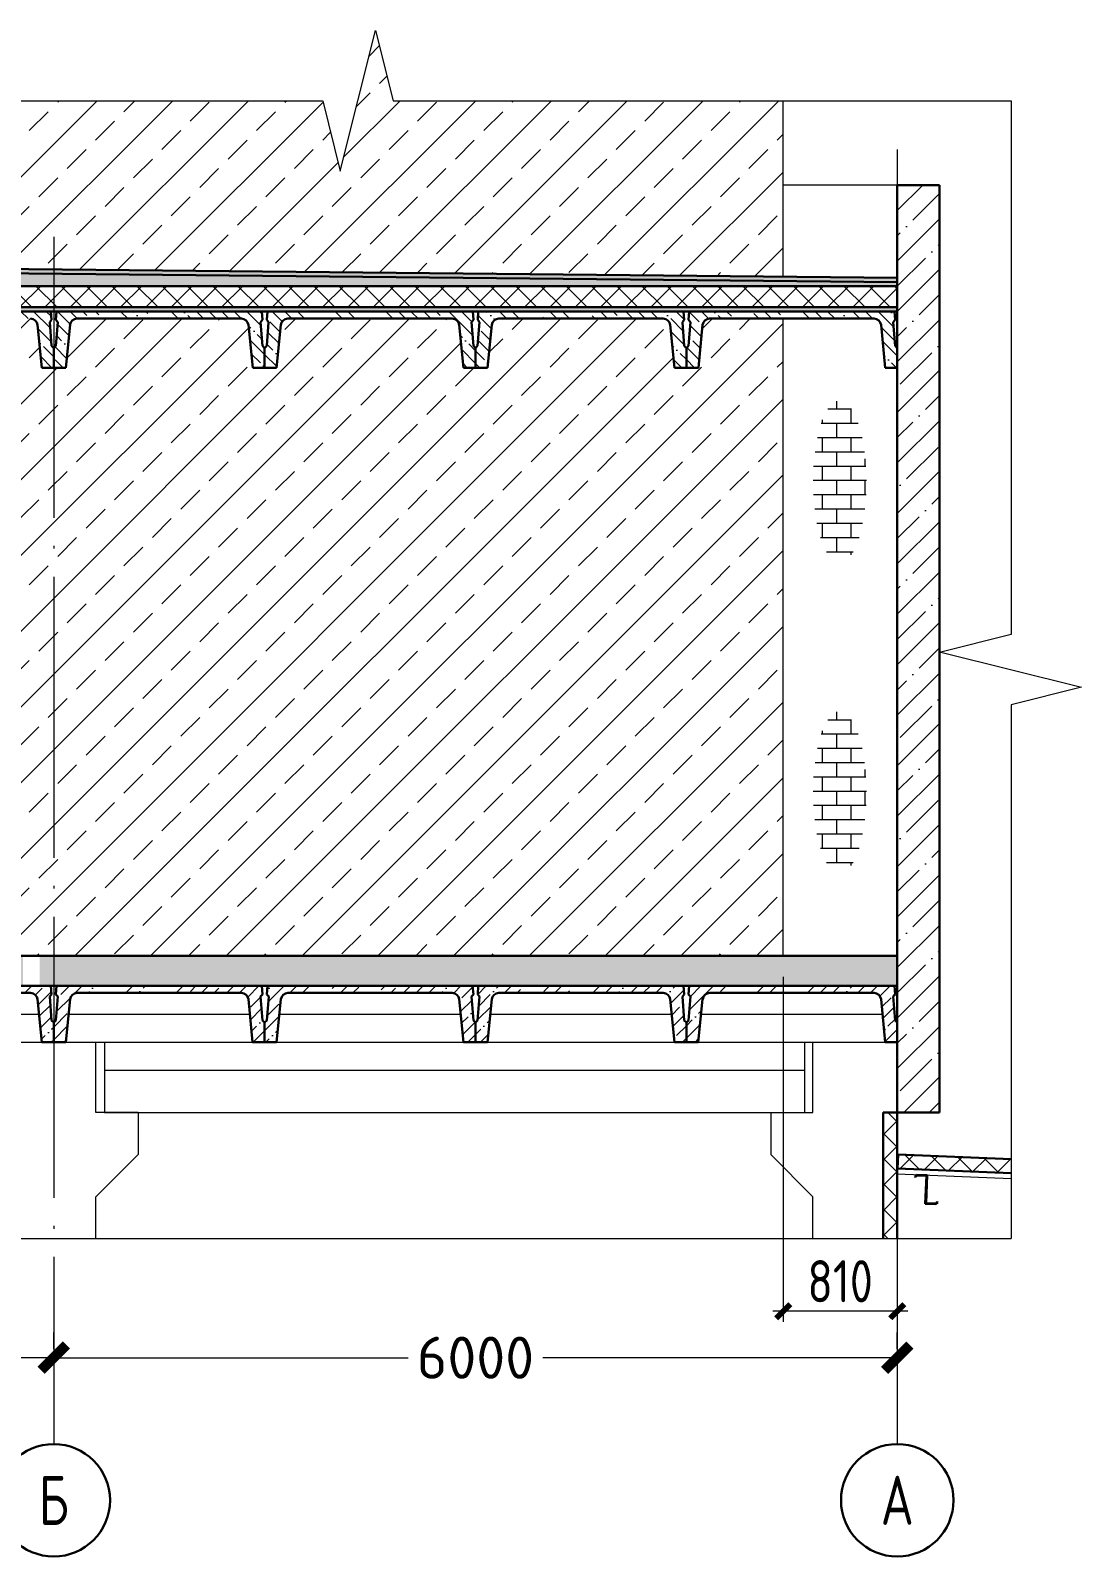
# Model space of a CAD drawing. Extents: x -965262 to 1142518, y -357520 to 71675.
# Drawn here: x 920245 to 927720, y -226275 to -215415 of the extents above; entities that cross this region are included whole.
import ezdxf

# ---------------------------------------------------------------- set-up
doc = ezdxf.new("R2010")
doc.units = 0
doc.header["$LTSCALE"] = 10
doc.linetypes.add('DOTE', pattern=[2.42, 2, -0.2, 0.02, -0.2])
doc.layers.get('0').update_dxf_attribs({"linetype": 'CONTINUOUS', "lineweight": 30})
doc.layers.get('Defpoints').update_dxf_attribs({"linetype": 'CONTINUOUS'})
doc.layers.add('DOTE', color=7, linetype='DOTE', lineweight=9)
doc.styles.add('GOST 2.304', font='isocpeur.ttf', dxfattribs={"width": 0.75, "height": 250})
doc.styles.get("Standard").update_dxf_attribs({"font": 'isocpeur.ttf', "height": 300})
doc.styles.add('ГОСТ 2м', font='isocpeur.ttf', dxfattribs={"width": 0.8, "height": 250})
doc.dimstyles.get("Standard").update_dxf_attribs({"dimscale": 100, "dimtxt": 300, "dimasz": 1.8, "dimexe": 1.8, "dimexo": 0.625, "dimgap": 0.9, "dimtad": 0, "dimdec": 0, "dimzin": 0, "dimdsep": 46, "dimtxsty": 'Standard', "dimblk": 'ARCHTICK', "dimcen": 0.9, "dimclrd": 256, "dimclre": 256, "dimclrt": 256, "dimadec": 0, "dimazin": 0, "dimtfac": 1, "dimtdec": 0, "dimtofl": 0, "dimtmove": 0, "dimatfit": 3, "dimfxl": 1, "dimtolj": 1, "dimtzin": 0, "dimlwd": 15, "dimlwe": 15, "dimarcsym": 0})
doc.dimstyles.new('ГОСТ 2м', dxfattribs={"dimtxt": 250, "dimasz": 100, "dimexe": 75, "dimexo": 150, "dimgap": 62.5, "dimtad": 1, "dimdec": 0, "dimtxsty": 'ГОСТ 2м', "dimblk": 'ARCHTICK', "dimcen": 150, "dimdle": 75, "dimclrd": 256, "dimclre": 256, "dimclrt": 256, "dimadec": 0, "dimazin": 0, "dimtfac": 1, "dimtdec": 0, "dimtmove": 0, "dimatfit": 3, "dimldrblk": 'OBLIQUE', "dimfxl": 1, "dimlwd": 15, "dimlwe": 15, "dimarcsym": 0})
pattern_1 = [(45, (511878.28, -238983.61), (-89.80256, 89.80256), []), (135, (511878.28, -238983.61), (-89.80256, -89.80256), [])]
pattern_2 = [(135, (-77488.09, 175151.51), (-89.802561, -89.802561), []), (135, (-77488.09, 175241.31), (-89.802561, -89.802561), [158.75, -31.75, 0, -31.75])]

# ---------------------------------------------------------------- blocks, each defined once
blk = doc.blocks.new('y')
at = {"lineweight": 15}
h = blk.add_hatch(dxfattribs=at)
h.set_pattern_fill('ANSI35', color=256, scale=20, angle=90, style=0)
h.set_pattern_definition([(135, (-71939.62, 175751.51), (-89.80256, -89.80256), []), (135, (-71939.62, 175841.31), (-89.80256, -89.80256), [158.75, -31.75, 0, -31.75])])
edge = h.paths.add_edge_path()
edge.add_ellipse((16946, 173768), major_axis=(35.4, 35.4), ratio=1, start_angle=45, end_angle=129.2894)
edge.add_line((16896, 173773), (16866, 173468))
edge.add_line((16866, 173468), (16781, 173468))
edge.add_line((16781, 173468), (16781, 173608))
edge.add_line((16781, 173608), (16796, 173623))
edge.add_line((16796, 173623), (16809, 173793))
edge.add_line((16809, 173793), (16796, 173808))
edge.add_line((16796, 173808), (16801, 173868))
edge.add_line((16801, 173868), (18261, 173868))
edge.add_line((18261, 173868), (18265, 173808))
edge.add_line((18265, 173808), (18252, 173793))
edge.add_line((18252, 173793), (18266, 173623))
edge.add_line((18266, 173623), (18281, 173608))
edge.add_line((18281, 173608), (18281, 173468))
edge.add_line((18281, 173468), (18196, 173468))
edge.add_line((18196, 173468), (18165, 173773))
edge.add_ellipse((18115, 173768), major_axis=(-35.4, 35.4), ratio=1, start_angle=230.7106, end_angle=315)
edge.add_line((18115, 173818), (16946, 173818))
h.paths.add_polyline_path([(17611, 173818), (17451, 173818), (17451, 173868), (17611, 173868)], flags=17)
h.paths.add_polyline_path([(17961, 173818), (17801, 173818), (17801, 173868), (17961, 173868)], flags=17)
for p, q in [((16801, 173868), (16796, 173808)), ((16809, 173793), (16796, 173808)), ((16809, 173793), (16796, 173623)), ((18261, 173868), (16801, 173868)), ((16896, 173773), (16866, 173468)), ((18115, 173818), (16946, 173818)), ((18165, 173773), (18196, 173468)), ((18252, 173793), (18265, 173808)), ((18252, 173793), (18266, 173623)), ((18261, 173868), (18265, 173808)), ((16781, 173608), (16796, 173623)), ((16781, 173608), (16781, 173468)), ((18281, 173608), (18266, 173623)), ((18281, 173608), (18281, 173468)), ((18281, 173608), (18281, 173468)), ((16781, 173468), (16866, 173468)), ((18281, 173468), (18196, 173468))]:
    blk.add_line(p, q)
for p, q in [((18176, 173668), (16886, 173668)), ((18196, 173468), (16866, 173468))]:
    blk.add_line(p, q, dxfattribs=at)
for centre, start, end in [((16946, 173768), 90, 174.2894), ((18115, 173768), 5.7106, 90)]:
    blk.add_arc(centre, 50, start, end)
blk = doc.blocks.new('_ArchTick')
at = {"color": 0, "linetype": 'ByBlock', "lineweight": 0, "const_width": 0.4}
blk.add_lwpolyline([(-0.5, -0.5), (0.5, 0.5)], dxfattribs=at)
blk = doc.blocks.new('*D2237')
at = {"lineweight": 15, "transparency": 16777216}
for p, q in [((920410, -224797), (920410, -224680)), ((926410, -224797), (926410, -224680)), ((920410, -224860), (922930, -224860)), ((926410, -224860), (923890, -224860))]:
    blk.add_line(p, q, dxfattribs=at)
at = {"layer": 'Defpoints', "color": 0, "lineweight": 15, "transparency": 16777216}
for p in [(920410, -224860), (920410, -224860), (926410, -224860)]:
    blk.add_point(p, dxfattribs=at)
at = {"lineweight": 15, "transparency": 16777216, "xscale": 180, "yscale": 180, "zscale": 180, "rotation": 180}
blk.add_blockref('_ArchTick', (920410, -224860), dxfattribs=at)
at = {"lineweight": 15, "transparency": 16777216, "xscale": 180, "yscale": 180, "zscale": 180}
blk.add_blockref('_ArchTick', (926410, -224860), dxfattribs=at)
at = {"lineweight": 15, "transparency": 16777216, "insert": (923410, -224860), "char_height": 300, "attachment_point": 5}
blk.add_mtext('\\A1;6000', dxfattribs=at)
blk = doc.blocks.new('*D2238')
at = {"lineweight": 15, "transparency": 16777216}
for p, q in [((914410, -224797), (914410, -224680)), ((920410, -224797), (920410, -224680)), ((914410, -224860), (916930, -224860)), ((920410, -224860), (917890, -224860))]:
    blk.add_line(p, q, dxfattribs=at)
at = {"layer": 'Defpoints', "color": 0, "lineweight": 15, "transparency": 16777216}
for p in [(914410, -224860), (914410, -224860), (920410, -224860, 1451)]:
    blk.add_point(p, dxfattribs=at)
at = {"lineweight": 15, "transparency": 16777216, "xscale": 180, "yscale": 180, "zscale": 180, "rotation": 180}
blk.add_blockref('_ArchTick', (914410, -224860), dxfattribs=at)
at = {"lineweight": 15, "transparency": 16777216, "xscale": 180, "yscale": 180, "zscale": 180}
blk.add_blockref('_ArchTick', (920410, -224860), dxfattribs=at)
at = {"lineweight": 15, "transparency": 16777216, "insert": (917410, -224860), "char_height": 300, "attachment_point": 5}
blk.add_mtext('\\A1;6000', dxfattribs=at)
blk = doc.blocks.new('*D2256')
at = {"lineweight": 15, "transparency": 16777216}
for p, q in [((925599, -222150), (925599, -224604)), ((926410, -222150), (926410, -224604)), ((926485, -224529), (925524, -224529))]:
    blk.add_line(p, q, dxfattribs=at)
at = {"layer": 'Defpoints', "color": 0, "lineweight": 15, "transparency": 16777216}
for p in [(925599, -222000), (926410, -222000), (925599, -224529)]:
    blk.add_point(p, dxfattribs=at)
at = {"lineweight": 15, "transparency": 16777216, "xscale": 100, "yscale": 100, "zscale": 100, "rotation": 180}
blk.add_blockref('_ArchTick', (925599, -224529), dxfattribs=at)
at = {"lineweight": 15, "transparency": 16777216, "xscale": 100, "yscale": 100, "zscale": 100}
blk.add_blockref('_ArchTick', (926410, -224529), dxfattribs=at)
at = {"lineweight": 15, "transparency": 16777216, "insert": (926004, -224316), "char_height": 250, "attachment_point": 5, "style": 'ГОСТ 2м'}
blk.add_mtext('{\\H1.2x;810}', dxfattribs=at)
blk = doc.blocks.new('_Oblique')
at = {"color": 0, "linetype": 'ByBlock', "lineweight": -2}
blk.add_line((-0.5, -0.5), (0.5, 0.5), dxfattribs=at)

msp = doc.modelspace()

# ---------------------------------------------------------------- hatches: boundary and pattern name
at = {"lineweight": 15}
h = msp.add_hatch(dxfattribs=at)
h.set_pattern_fill('ANSI33', color=256, scale=60)
h.set_pattern_definition([(45, (514979.2, -222929.96), (-269.4077, 269.4077), []), (45, (515248.6, -222929.96), (-269.4077, 269.4077), [190.5, -95.25])])
h.paths.add_polyline_path([(925598.6, -217166.4), (925598.6, -215914.7), (922823.4, -215914.5), (922698.4, -215414.5), (922448.4, -216414.5), (922323.5, -215914.8), (919548.6, -215914.6), (919548.6, -217105.9)])
h.paths.add_polyline_path([(919548.6, -221999.5), (920410.2, -221999.5), (920410.2, -217814.5), (920325.2, -217814.5), (920294.7, -217509.5, 0.3853136), (920244.9, -217464.5), (919548.6, -217464.5)])
h.paths.add_polyline_path([(920410.2, -221999.5), (925598.6, -221999.5), (925598.6, -217464.5), (925075.4, -217464.5, 0.3853136), (925025.7, -217509.5), (924995.2, -217814.5), (924910.2, -217814.5), (924825.2, -217814.5), (924794.7, -217509.5, 0.3853136), (924744.9, -217464.5), (923575.4, -217464.5, 0.3853136), (923525.7, -217509.5), (923495.2, -217814.5), (923410.2, -217814.5), (923325.2, -217814.5), (923294.7, -217509.5, 0.3853136), (923244.9, -217464.5), (922075.4, -217464.5, 0.3853136), (922025.7, -217509.5), (921995.2, -217814.5), (921910.2, -217814.5), (921825.2, -217814.5), (921794.7, -217509.5, 0.3853136), (921744.9, -217464.5), (920575.4, -217464.5, 0.3853136), (920525.7, -217509.5), (920495.2, -217814.5), (920410.2, -217814.5)])
h = msp.add_hatch(dxfattribs=at)
h.set_pattern_fill('ANSI35', scale=40)
h.set_pattern_definition([(45, (902274.02, -222871.35), (-179.605, 179.605), []), (45, (902453.62, -222871.35), (-179.605, 179.605), [317.5, -63.5, 0, -63.5])])
h.paths.add_polyline_path([(926410.2, -222614.5), (926710.2, -222614.5), (926710.2, -223114.5), (926410.2, -223114.5)])
h.paths.add_polyline_path([(926710.2, -216514.5), (926410.2, -216514.5, -0.3333333)])
h.paths.add_polyline_path([(926710.2, -216514.5), (926410.2, -216514.5, -0.3333333)], flags=17)
h.paths.add_polyline_path([(926410.2, -222614.5), (926710.2, -222614.5), (926710.2, -223114.5), (926410.2, -223114.5)], flags=17)
h.paths.add_polyline_path([(926710.2, -218294.5), (926410.2, -218294.5), (926410.2, -216514.5), (926710.2, -216514.5)])
h.paths.add_polyline_path([(926710.2, -223114.5), (926410.2, -223114.5), (926410.2, -221314.5), (926710.2, -221314.5)])
h.paths.add_polyline_path([(926410.2, -221314.5), (926710.2, -221314.5), (926710.2, -218294.5), (926410.2, -218294.5)])
h = msp.add_hatch(dxfattribs=at)
h.set_pattern_fill('ANSI35', scale=20)
h.set_pattern_definition([(45, (888723.55, -391282.3), (-89.80256, 89.80256), []), (45, (888813.36, -391282.3), (-89.80256, 89.80256), [158.75, -31.75, 0, -31.75])])
h.paths.add_polyline_path([(920410.2, -217114.5), (926410.2, -217174.5), (926410.2, -217204.5), (920410.2, -217144.5)])
h.paths.add_polyline_path([(914410.2, -217084.5), (914410.2, -217054.5), (920410.2, -217114.5), (920410.2, -217144.5)])
h.paths.add_polyline_path([(914410.2, -217054.5), (914410.2, -217084.5), (908410.2, -217144.5), (908410.2, -217114.5)])
h.paths.add_polyline_path([(908410.2, -217114.5), (908410.2, -217144.5), (902410.2, -217204.5), (902410.2, -217174.5)])
h = msp.add_hatch(dxfattribs=at)
h.set_pattern_fill('GRAVEL', scale=5)
h.set_pattern_definition([(228.0127875, (888814.994, -391155.294), (-1016.0000001, -1142.99999993), [17.08607, -1691.52418]), (184.969741, (888803.564, -391167.9944), (1523.9999994, 127.00000723), [29.32024, -2902.702445]), (132.510447, (888774.354, -391170.5344), (1270.00000054, -1396.9999995), [20.67408, -2046.73614]), (267.273689, (888724.824, -391202.2844), (127.00000027, 2539.99999999), [26.70023, -2643.32187]), (292.833654, (888723.554, -391228.9544), (-635.00000005, 1523.99999998), [26.181685, -2591.99039]), (357.273689, (888733.714, -391253.0844), (-2539.99999999, 127.00000027), [26.70023, -2643.32187]), (37.6942405, (888760.384, -391254.3544), (-1650.99999993, -1270.0000001), [35.30968, -3495.65577]), (72.2553284, (888788.324, -391232.7644), (889.00000024, 2793.99999992), [33.33598, -3300.26283]), (121.4295656, (888798.484, -391201.0144), (-1016.00000014, 1650.99999991), [26.79065, -2652.277285]), (175.236358, (888784.514, -391178.154), (1397, -127.0000002), [30.58566, -1498.69685]), (222.3974378, (888754.034, -391175.6144), (-1523.99999995, -1397.00000005), [39.5539, -3915.83863]), (138.814075, (888850.554, -391203.554), (-888.99999995, 762.0000001), [13.50023, -1336.52829]), (171.4692344, (888840.394, -391194.6644), (1651.00000004, -253.99999971), [25.6841, -2542.73195]), (225, (888814.99, -391190.85), (-2e-14, -127), [17.96047, -161.644655]), (203.19859, (888806.104, -391175.614), (635, 254), [9.67207, -957.53112]), (291.80141, (888797.214, -391179.424), (-127, 381), [13.67828, -670.23765]), (30.963757, (888802.294, -391192.124), (381, 254), [22.21598, -718.31491]), (161.56505, (888821.344, -391180.694), (254, -127), [16.06436, -385.54491]), (16.3895403, (888723.554, -391179.4244), (1270, 381), [22.5044, -2227.94133]), (70.346176, (888745.144, -391173.0744), (-508.00000005, -1397), [18.87995, -1869.11078]), (293.19859, (888821.344, -391155.294), (-254, 635), [19.344005, -947.85918]), (343.6104597, (888828.964, -391173.0744), (-1270.00000003, 380.9999999), [22.5044, -2227.94133]), (339.443955, (888723.554, -391258.164), (-635, 254), [21.70176, -1063.38672]), (294.7751406, (888743.874, -391265.784), (-635.00000076, 1396.99999966), [18.18361, -1800.17967]), (66.80141, (888822.614, -391282.294), (254, 635), [19.344005, -947.85918]), (17.3540246, (888830.234, -391264.5144), (-1650.99999997, -508.0000001), [21.28914, -2107.6188]), (69.443955, (888760.384, -391282.294), (-254, -635), [10.85088, -1074.2376]), (101.309932, (888814.994, -391282.294), (-127, 508), [6.47573, -641.09975]), (165.963757, (888813.724, -391275.944), (381, -127), [26.181685, -497.45273]), (186.009006, (888788.324, -391269.5944), (1270, 127.00000007), [24.26335, -2402.06824]), (303.690068, (888802.294, -391203.554), (-127, 254), [18.31619, -439.58882]), (353.1572266, (888812.454, -391218.7944), (2159.00000001, -253.99999989), [31.97784, -3165.80045]), (60.945396, (888844.204, -391222.604), (-508, -889), [13.07541, -1294.46962]), (90, (888850.55, -391211.17), (-127, 127), [7.62, -119.38]), (120.256437, (888785.784, -391265.784), (507.99999994, -889.00000004), [17.64335, -1746.69704]), (48.0127875, (888776.894, -391250.544), (1016.0000001, 1142.99999993), [34.17214, -1674.43811]), (0, (888799.75, -391225.14), (127, 127), [33.02, -93.98]), (325.3048465, (888832.774, -391225.1444), (1270.00000048, -888.9999993), [20.08048, -1987.96584]), (254.054604, (888849.284, -391236.574), (-127, -508), [18.49145, -906.0825]), (207.6459754, (888844.204, -391254.3544), (-2413.00000009, -1269.99999983), [30.107255, -2980.62322]), (175.4260787, (888817.534, -391268.3244), (-1651, 127), [31.85147, -3153.29232])])
h.paths.add_polyline_path([(926410.2, -217234.5), (926410.2, -217204.5), (914410.2, -217084.5), (902410.2, -217204.5), (902410.2, -217234.5)])
h = msp.add_hatch(dxfattribs=at)
h.set_pattern_fill('ANSI37', scale=40)
h.set_pattern_definition(pattern_1)
h.paths.add_polyline_path([(902410.2, -217234.5), (926410.2, -217234.5), (926410.2, -217384.5), (902410.2, -217384.5)])
h = msp.add_hatch(dxfattribs=at)
h.set_pattern_fill('ANSI35', scale=20, angle=90)
h.set_pattern_definition([(135, (908694.72, -217395.2), (-89.8026, -89.8026), []), (135, (908694.72, -217305.4), (-89.8026, -89.8026), [158.75, -31.75, 0, -31.75])])
h.paths.add_polyline_path([(914410.2, -217384.5), (920410.2, -217384.5), (920410.2, -217414.5), (914410.2, -217414.5)])
h.paths.add_polyline_path([(908410.2, -217384.5), (914410.2, -217384.5), (914410.2, -217414.5), (908410.2, -217414.5)])
h.paths.add_polyline_path([(902410.2, -217384.5), (908410.2, -217384.5), (908410.2, -217414.5), (902410.2, -217414.5)])
h.paths.add_polyline_path([(920410.2, -217384.5), (926410.2, -217384.5), (926410.2, -217414.5), (920410.2, -217414.5)])
h = msp.add_hatch(dxfattribs=at)
h.set_pattern_fill('ANSI35', color=256, scale=20, angle=90, style=0)
h.set_pattern_definition([(135, (819689.89, -215530.79), (-89.80256, -89.80256), []), (135, (819689.89, -215440.98), (-89.80256, -89.80256), [158.75, -31.75, 0, -31.75])])
edge = h.paths.add_edge_path()
edge.add_ellipse((920244.9, -217514.5), major_axis=(-35.4, 35.4), ratio=1, start_angle=230.71059, end_angle=315, ccw=False)
edge.add_line((920294.7, -217509.5), (920325.2, -217814.5))
edge.add_line((920325.2, -217814.5), (920410.2, -217814.5))
edge.add_line((920410.2, -217814.5), (920410.2, -217674.5))
edge.add_line((920410.2, -217674.5), (920395, -217659.5))
edge.add_line((920395, -217659.5), (920381.9, -217489.5))
edge.add_line((920381.9, -217489.5), (920394.8, -217474.5))
edge.add_line((920394.8, -217474.5), (920390.2, -217414.5))
edge.add_line((920390.2, -217414.5), (918930.2, -217414.5))
edge.add_line((918930.2, -217414.5), (918925.6, -217474.5))
edge.add_line((918925.6, -217474.5), (918938.4, -217489.5))
edge.add_line((918938.4, -217489.5), (918925.3, -217659.5))
edge.add_line((918925.3, -217659.5), (918910.2, -217674.5))
edge.add_line((918910.2, -217674.5), (918910.2, -217814.5))
edge.add_line((918910.2, -217814.5), (918995.2, -217814.5))
edge.add_line((918995.2, -217814.5), (919025.7, -217509.5))
edge.add_ellipse((919075.4, -217514.5), major_axis=(35.4, 35.4), ratio=1, start_angle=45, end_angle=129.28941, ccw=False)
edge.add_line((919075.4, -217464.5), (920244.9, -217464.5))
h.paths.add_polyline_path([(919580.2, -217464.5), (919740.2, -217464.5), (919740.2, -217414.5), (919580.2, -217414.5)], flags=17)
h.paths.add_polyline_path([(919230.2, -217464.5), (919390.2, -217464.5), (919390.2, -217414.5), (919230.2, -217414.5)], flags=17)
h = msp.add_hatch(dxfattribs=at)
h.set_pattern_fill('ANSI35', color=256, scale=20, angle=90, style=0)
h.set_pattern_definition(pattern_2)
edge = h.paths.add_edge_path()
edge.add_ellipse((921744.9, -217514.5), major_axis=(-35.4, 35.4), ratio=1, start_angle=230.71059, end_angle=315, ccw=False)
edge.add_line((921794.7, -217509.5), (921825.2, -217814.5))
edge.add_line((921825.2, -217814.5), (921910.2, -217814.5))
edge.add_line((921910.2, -217814.5), (921910.2, -217674.5))
edge.add_line((921910.2, -217674.5), (921895, -217659.5))
edge.add_line((921895, -217659.5), (921881.9, -217489.5))
edge.add_line((921881.9, -217489.5), (921894.8, -217474.5))
edge.add_line((921894.8, -217474.5), (921890.2, -217414.5))
edge.add_line((921890.2, -217414.5), (920430.2, -217414.5))
edge.add_line((920430.2, -217414.5), (920425.6, -217474.5))
edge.add_line((920425.6, -217474.5), (920438.4, -217489.5))
edge.add_line((920438.4, -217489.5), (920425.3, -217659.5))
edge.add_line((920425.3, -217659.5), (920410.2, -217674.5))
edge.add_line((920410.2, -217674.5), (920410.2, -217814.5))
edge.add_line((920410.2, -217814.5), (920495.2, -217814.5))
edge.add_line((920495.2, -217814.5), (920525.7, -217509.5))
edge.add_ellipse((920575.4, -217514.5), major_axis=(35.4, 35.4), ratio=1, start_angle=45, end_angle=129.28941, ccw=False)
edge.add_line((920575.4, -217464.5), (921744.9, -217464.5))
h.paths.add_polyline_path([(921080.2, -217464.5), (921240.2, -217464.5), (921240.2, -217414.5), (921080.2, -217414.5)], flags=17)
h.paths.add_polyline_path([(920730.2, -217464.5), (920890.2, -217464.5), (920890.2, -217414.5), (920730.2, -217414.5)], flags=17)
h = msp.add_hatch(dxfattribs=at)
h.set_pattern_fill('ANSI35', color=256, scale=20, angle=90, style=0)
h.set_pattern_definition(pattern_2)
edge = h.paths.add_edge_path()
edge.add_ellipse((923244.9, -217514.5), major_axis=(-35.4, 35.4), ratio=1, start_angle=230.71059, end_angle=315, ccw=False)
edge.add_line((923294.7, -217509.5), (923325.2, -217814.5))
edge.add_line((923325.2, -217814.5), (923410.2, -217814.5))
edge.add_line((923410.2, -217814.5), (923410.2, -217674.5))
edge.add_line((923410.2, -217674.5), (923395, -217659.5))
edge.add_line((923395, -217659.5), (923381.9, -217489.5))
edge.add_line((923381.9, -217489.5), (923394.8, -217474.5))
edge.add_line((923394.8, -217474.5), (923390.2, -217414.5))
edge.add_line((923390.2, -217414.5), (921930.2, -217414.5))
edge.add_line((921930.2, -217414.5), (921925.6, -217474.5))
edge.add_line((921925.6, -217474.5), (921938.4, -217489.5))
edge.add_line((921938.4, -217489.5), (921925.3, -217659.5))
edge.add_line((921925.3, -217659.5), (921910.2, -217674.5))
edge.add_line((921910.2, -217674.5), (921910.2, -217814.5))
edge.add_line((921910.2, -217814.5), (921995.2, -217814.5))
edge.add_line((921995.2, -217814.5), (922025.7, -217509.5))
edge.add_ellipse((922075.4, -217514.5), major_axis=(35.4, 35.4), ratio=1, start_angle=45, end_angle=129.28941, ccw=False)
edge.add_line((922075.4, -217464.5), (923244.9, -217464.5))
h.paths.add_polyline_path([(922580.2, -217464.5), (922740.2, -217464.5), (922740.2, -217414.5), (922580.2, -217414.5)], flags=17)
h.paths.add_polyline_path([(922230.2, -217464.5), (922390.2, -217464.5), (922390.2, -217414.5), (922230.2, -217414.5)], flags=17)
h = msp.add_hatch(dxfattribs=at)
h.set_pattern_fill('ANSI35', color=256, scale=20, angle=90, style=0)
h.set_pattern_definition(pattern_2)
edge = h.paths.add_edge_path()
edge.add_ellipse((924744.9, -217514.5), major_axis=(-35.4, 35.4), ratio=1, start_angle=230.71059, end_angle=315, ccw=False)
edge.add_line((924794.7, -217509.5), (924825.2, -217814.5))
edge.add_line((924825.2, -217814.5), (924910.2, -217814.5))
edge.add_line((924910.2, -217814.5), (924910.2, -217674.5))
edge.add_line((924910.2, -217674.5), (924895, -217659.5))
edge.add_line((924895, -217659.5), (924881.9, -217489.5))
edge.add_line((924881.9, -217489.5), (924894.8, -217474.5))
edge.add_line((924894.8, -217474.5), (924890.2, -217414.5))
edge.add_line((924890.2, -217414.5), (923430.2, -217414.5))
edge.add_line((923430.2, -217414.5), (923425.6, -217474.5))
edge.add_line((923425.6, -217474.5), (923438.4, -217489.5))
edge.add_line((923438.4, -217489.5), (923425.3, -217659.5))
edge.add_line((923425.3, -217659.5), (923410.2, -217674.5))
edge.add_line((923410.2, -217674.5), (923410.2, -217814.5))
edge.add_line((923410.2, -217814.5), (923495.2, -217814.5))
edge.add_line((923495.2, -217814.5), (923525.7, -217509.5))
edge.add_ellipse((923575.4, -217514.5), major_axis=(35.4, 35.4), ratio=1, start_angle=45, end_angle=129.28941, ccw=False)
edge.add_line((923575.4, -217464.5), (924744.9, -217464.5))
h.paths.add_polyline_path([(924080.2, -217464.5), (924240.2, -217464.5), (924240.2, -217414.5), (924080.2, -217414.5)], flags=17)
h.paths.add_polyline_path([(923730.2, -217464.5), (923890.2, -217464.5), (923890.2, -217414.5), (923730.2, -217414.5)], flags=17)
h = msp.add_hatch(dxfattribs=at)
h.set_pattern_fill('ANSI35', color=256, scale=20, angle=90, style=0)
h.set_pattern_definition(pattern_2)
edge = h.paths.add_edge_path()
edge.add_ellipse((926244.9, -217514.5), major_axis=(-35.4, 35.4), ratio=1, start_angle=230.71059, end_angle=315, ccw=False)
edge.add_line((926294.7, -217509.5), (926325.2, -217814.5))
edge.add_line((926325.2, -217814.5), (926410.2, -217814.5))
edge.add_line((926410.2, -217814.5), (926410.2, -217674.5))
edge.add_line((926410.2, -217674.5), (926395, -217659.5))
edge.add_line((926395, -217659.5), (926381.9, -217489.5))
edge.add_line((926381.9, -217489.5), (926394.8, -217474.5))
edge.add_line((926394.8, -217474.5), (926390.2, -217414.5))
edge.add_line((926390.2, -217414.5), (924930.2, -217414.5))
edge.add_line((924930.2, -217414.5), (924925.6, -217474.5))
edge.add_line((924925.6, -217474.5), (924938.4, -217489.5))
edge.add_line((924938.4, -217489.5), (924925.3, -217659.5))
edge.add_line((924925.3, -217659.5), (924910.2, -217674.5))
edge.add_line((924910.2, -217674.5), (924910.2, -217814.5))
edge.add_line((924910.2, -217814.5), (924995.2, -217814.5))
edge.add_line((924995.2, -217814.5), (925025.7, -217509.5))
edge.add_ellipse((925075.4, -217514.5), major_axis=(35.4, 35.4), ratio=1, start_angle=45, end_angle=129.28941, ccw=False)
edge.add_line((925075.4, -217464.5), (926244.9, -217464.5))
h.paths.add_polyline_path([(925580.2, -217464.5), (925740.2, -217464.5), (925740.2, -217414.5), (925580.2, -217414.5)], flags=17)
h.paths.add_polyline_path([(925230.2, -217464.5), (925390.2, -217464.5), (925390.2, -217414.5), (925230.2, -217414.5)], flags=17)
h = msp.add_hatch(dxfattribs=at)
h.set_pattern_fill('AR-B816', color=1, scale=0.5)
h.set_pattern_definition([(0, (515007.78, -223086.29), (0, 101.6), []), (90, (515007.78, -223086.29), (-101.6, 101.6), [101.6, -101.6])])
edge = h.paths.add_edge_path()
edge.add_ellipse((926001.3, -218624.5), major_axis=(0, 576.4), ratio=0.3284225, start_angle=0, end_angle=360)
h = msp.add_hatch(dxfattribs=at)
h.set_pattern_fill('AR-B816', color=1, scale=0.5)
h.set_pattern_definition([(0, (515007.78, -225297.7), (0, 101.6), []), (90, (515007.78, -225297.7), (-101.6, 101.6), [101.6, -101.6])])
edge = h.paths.add_edge_path()
edge.add_ellipse((926001.3, -220835.9), major_axis=(0, 576.4), ratio=0.3284225, start_angle=0, end_angle=360)
h = msp.add_hatch(dxfattribs=at)
h.set_pattern_fill('ANSI35', scale=40, angle=90)
h.set_pattern_definition([(135, (908554.22, -222092.54), (-179.605, -179.605), []), (135, (908554.22, -221912.93), (-179.605, -179.605), [317.5, -63.5, 0, -63.5])])
h.paths.add_polyline_path([(920190.2, -221999.5), (920310.2, -221999.5), (920310.2, -222214.5), (920190.2, -222214.5)])
h.paths.add_polyline_path([(916200.2, -221999.5), (916320.2, -221999.5), (916320.2, -222214.5), (916200.2, -222214.5)])
h.paths.add_polyline_path([(902410.2, -221999.5), (904440.2, -221999.5), (904440.2, -222214.5), (902410.2, -222214.5)], flags=17)
h.paths.add_polyline_path([(904440.2, -221999.5), (904560.2, -221999.5), (904560.2, -222214.5), (904440.2, -222214.5)], flags=16)
h.paths.add_polyline_path([(926410.2, -221999.5), (926410.2, -222214.5), (902410.2, -222214.5), (902410.2, -221999.5)])
h = msp.add_hatch(dxfattribs=at)
h.set_pattern_fill('ANSI37', scale=40)
h.set_pattern_definition(pattern_1)
h.paths.add_polyline_path([(926310.2, -223114.5), (926410.2, -223114.5), (926410.2, -223214.5), (926310.2, -223214.5)])
h.paths.add_polyline_path([(926310.2, -224011.7), (926410.2, -224011.6), (926410.2, -223214.5), (926310.2, -223214.5)])
h = msp.add_hatch(dxfattribs=at)
h.set_pattern_fill('ANSI37', scale=40)
h.set_pattern_definition(pattern_1)
h.paths.add_polyline_path([(926411.8, -223513.1), (926416, -223413.2), (927220.2, -223446.4), (927220.2, -223546.5)])

# ---------------------------------------------------------------- linework, layer by layer
for p, q in [((925598.6, -217166.4, 9801.8), (925598.6, -215914.5, 9801.8)), ((926410.2, -216514.5, 9801.8), (925598.6, -216514.5, 9801.8)), ((925598.6, -221999.5, 9801.8), (925598.6, -217464.5, 9801.8))]:
    msp.add_line(p, q, dxfattribs=at)
at = {"color": 7}
for p, q in [((926410.2, -223114.5, 9801.8), (926410.2, -216514.5, 9801.8)), ((926710.2, -216514.5, 9801.8), (926410.2, -216514.5, 9801.8)), ((926710.2, -223114.5, 9801.8), (926710.2, -216514.5, 9801.8)), ((926410.2, -217174.5, 9801.8), (914410.2, -217054.5, 9801.8)), ((926410.2, -217204.5, 9801.8), (914410.2, -217084.5, 9801.8)), ((926410.2, -217234.5, 9801.8), (902410.2, -217234.5, 9801.8)), ((926410.2, -217384.5, 9801.8), (902410.2, -217384.5, 9801.8)), ((926410.2, -217414.5, 9801.8), (902410.2, -217414.5, 9801.8)), ((926410.2, -221999.5, 9801.8), (916320.2, -221999.5, 9801.8)), ((926410.2, -222214.5, 9801.8), (902410.2, -222214.5, 9801.8)), ((926310.2, -223114.5, 9801.8), (926310.2, -224011.7, 9801.8)), ((926410.2, -223114.5, 9801.8), (926310.2, -223114.5, 9801.8)), ((926410.2, -223114.5, 9801.8), (926410.2, -224011.7, 9801.8)), ((926410.2, -223114.5, 9801.8), (926710.2, -223114.5, 9801.8)), ((926411.8, -223513.1, 9801.8), (926416, -223413.2, 9801.8)), ((927220.2, -223446.4, 9801.8), (926416, -223413.2, 9801.8)), ((927220.2, -223546.5, 9801.8), (926411.8, -223513.1, 9801.8)), ((926547, -223558.7, 9801.8), (926535, -223571.8, 9801.8)), ((926535, -223571.8, 9801.8), (926538.7, -223575.2, 9801.8)), ((926538.7, -223575.2, 9801.8), (926549.1, -223563.9, 9801.8)), ((926623, -223561.8, 9801.8), (926547, -223558.7, 9801.8)), ((926549.1, -223563.9, 9801.8), (926617.7, -223566.7, 9801.8)), ((926617.7, -223566.7, 9801.8), (926609.6, -223764.5, 9801.8)), ((926614.8, -223759.6, 9801.8), (926623, -223561.8, 9801.8)), ((926609.6, -223764.5, 9801.8), (926685.6, -223767.6, 9801.8)), ((926683.5, -223762.5, 9801.8), (926614.8, -223759.6, 9801.8)), ((926693.8, -223751.1, 9801.8), (926683.5, -223762.5, 9801.8)), ((926685.6, -223767.6, 9801.8), (926697.6, -223754.5, 9801.8)), ((926697.6, -223754.5, 9801.8), (926693.8, -223751.1, 9801.8))]:
    msp.add_line(p, q, dxfattribs=at)
for p, q in [((918930.2, -217414.5, 9801.8), (920390.2, -217414.5, 9801.8)), ((920390.2, -217414.5, 9801.8), (920394.8, -217474.5, 9801.8)), ((920430.2, -217414.5, 9801.8), (920425.6, -217474.5, 9801.8)), ((920430.2, -217414.5, 9801.8), (921890.2, -217414.5, 9801.8)), ((921890.2, -217414.5, 9801.8), (921894.8, -217474.5, 9801.8)), ((921930.2, -217414.5, 9801.8), (921925.6, -217474.5, 9801.8)), ((921930.2, -217414.5, 9801.8), (923390.2, -217414.5, 9801.8)), ((923390.2, -217414.5, 9801.8), (923394.8, -217474.5, 9801.8)), ((923430.2, -217414.5, 9801.8), (923425.6, -217474.5, 9801.8)), ((923430.2, -217414.5, 9801.8), (924890.2, -217414.5, 9801.8)), ((924890.2, -217414.5, 9801.8), (924894.8, -217474.5, 9801.8)), ((924930.2, -217414.5, 9801.8), (924925.6, -217474.5, 9801.8)), ((924930.2, -217414.5, 9801.8), (926390.2, -217414.5, 9801.8)), ((926390.2, -217414.5, 9801.8), (926394.8, -217474.5, 9801.8)), ((920294.7, -217509.5, 9801.8), (920325.2, -217814.5, 9801.8)), ((920381.9, -217489.5, 9801.8), (920394.8, -217474.5, 9801.8)), ((920381.9, -217489.5, 9801.8), (920395, -217659.5, 9801.8)), ((920438.4, -217489.5, 9801.8), (920425.3, -217659.5, 9801.8)), ((920438.4, -217489.5, 9801.8), (920425.6, -217474.5, 9801.8)), ((920525.7, -217509.5, 9801.8), (920495.2, -217814.5, 9801.8)), ((920575.4, -217464.5, 9801.8), (921744.9, -217464.5, 9801.8)), ((921794.7, -217509.5, 9801.8), (921825.2, -217814.5, 9801.8)), ((921881.9, -217489.5, 9801.8), (921894.8, -217474.5, 9801.8)), ((921881.9, -217489.5, 9801.8), (921895, -217659.5, 9801.8)), ((921938.4, -217489.5, 9801.8), (921925.3, -217659.5, 9801.8)), ((921938.4, -217489.5, 9801.8), (921925.6, -217474.5, 9801.8)), ((922025.7, -217509.5, 9801.8), (921995.2, -217814.5, 9801.8)), ((922075.4, -217464.5, 9801.8), (923244.9, -217464.5, 9801.8)), ((923294.7, -217509.5, 9801.8), (923325.2, -217814.5, 9801.8)), ((923381.9, -217489.5, 9801.8), (923394.8, -217474.5, 9801.8)), ((923381.9, -217489.5, 9801.8), (923395, -217659.5, 9801.8)), ((923438.4, -217489.5, 9801.8), (923425.3, -217659.5, 9801.8)), ((923438.4, -217489.5, 9801.8), (923425.6, -217474.5, 9801.8)), ((923525.7, -217509.5, 9801.8), (923495.2, -217814.5, 9801.8)), ((923575.4, -217464.5, 9801.8), (924744.9, -217464.5, 9801.8)), ((924794.7, -217509.5, 9801.8), (924825.2, -217814.5, 9801.8)), ((924881.9, -217489.5, 9801.8), (924894.8, -217474.5, 9801.8)), ((924881.9, -217489.5, 9801.8), (924895, -217659.5, 9801.8)), ((924938.4, -217489.5, 9801.8), (924925.3, -217659.5, 9801.8)), ((924938.4, -217489.5, 9801.8), (924925.6, -217474.5, 9801.8)), ((925025.7, -217509.5, 9801.8), (924995.2, -217814.5, 9801.8)), ((925075.4, -217464.5, 9801.8), (926244.9, -217464.5, 9801.8)), ((926294.7, -217509.5, 9801.8), (926325.2, -217814.5, 9801.8)), ((926381.9, -217489.5, 9801.8), (926394.8, -217474.5, 9801.8)), ((926381.9, -217489.5, 9801.8), (926395, -217659.5, 9801.8)), ((920410.2, -217674.5, 9801.8), (920395, -217659.5, 9801.8)), ((920410.2, -217674.5, 9801.8), (920425.3, -217659.5, 9801.8)), ((920410.2, -217674.5, 9801.8), (920410.2, -217814.5, 9801.8)), ((920410.2, -217674.5, 9801.8), (920410.2, -217814.5, 9801.8)), ((920410.2, -217674.5, 9801.8), (920410.2, -217814.5, 9801.8)), ((921910.2, -217674.5, 9801.8), (921895, -217659.5, 9801.8)), ((921910.2, -217674.5, 9801.8), (921925.3, -217659.5, 9801.8)), ((921910.2, -217674.5, 9801.8), (921910.2, -217814.5, 9801.8)), ((921910.2, -217674.5, 9801.8), (921910.2, -217814.5, 9801.8)), ((921910.2, -217674.5, 9801.8), (921910.2, -217814.5, 9801.8)), ((923410.2, -217674.5, 9801.8), (923395, -217659.5, 9801.8)), ((923410.2, -217674.5, 9801.8), (923425.3, -217659.5, 9801.8)), ((923410.2, -217674.5, 9801.8), (923410.2, -217814.5, 9801.8)), ((923410.2, -217674.5, 9801.8), (923410.2, -217814.5, 9801.8)), ((923410.2, -217674.5, 9801.8), (923410.2, -217814.5, 9801.8)), ((924910.2, -217674.5, 9801.8), (924895, -217659.5, 9801.8)), ((924910.2, -217674.5, 9801.8), (924925.3, -217659.5, 9801.8)), ((924910.2, -217674.5, 9801.8), (924910.2, -217814.5, 9801.8)), ((924910.2, -217674.5, 9801.8), (924910.2, -217814.5, 9801.8)), ((924910.2, -217674.5, 9801.8), (924910.2, -217814.5, 9801.8)), ((926410.2, -217674.5, 9801.8), (926395, -217659.5, 9801.8)), ((926410.2, -217674.5, 9801.8), (926410.2, -217814.5, 9801.8)), ((920410.2, -217814.5, 9801.8), (920325.2, -217814.5, 9801.8)), ((920410.2, -217814.5, 9801.8), (920495.2, -217814.5, 9801.8)), ((921910.2, -217814.5, 9801.8), (921825.2, -217814.5, 9801.8)), ((921910.2, -217814.5, 9801.8), (921995.2, -217814.5, 9801.8)), ((923410.2, -217814.5, 9801.8), (923325.2, -217814.5, 9801.8)), ((923410.2, -217814.5, 9801.8), (923495.2, -217814.5, 9801.8)), ((924910.2, -217814.5, 9801.8), (924825.2, -217814.5, 9801.8)), ((924910.2, -217814.5, 9801.8), (924995.2, -217814.5, 9801.8)), ((926410.2, -217814.5, 9801.8), (926325.2, -217814.5, 9801.8))]:
    msp.add_line(p, q)
at = {"color": 7, "lineweight": 15}
for p, q in [((926410.2, -224011.7, 9801.8), (926410.2, -217814.5, 9801.8)), ((920710.2, -223114.5, 9801.8), (920710.2, -222614.5, 9801.8)), ((920770.2, -222614.5, 9801.8), (925750.2, -222614.5, 9801.8)), ((920770.2, -222614.5, 9801.8), (920770.2, -222814.5, 9801.8)), ((925750.2, -222614.5, 9801.8), (925750.2, -222814.5, 9801.8)), ((925810.2, -223114.5, 9801.8), (925810.2, -222614.5, 9801.8)), ((926410.2, -222614.5, 9801.8), (926410.2, -223114.5, 9801.8)), ((920770.2, -222814.5, 9801.8), (925750.2, -222814.5, 9801.8)), ((920770.2, -222814.5, 9801.8), (920770.2, -223114.5, 9801.8)), ((925750.2, -222814.5, 9801.8), (925750.2, -223114.5, 9801.8)), ((921010.2, -223114.5, 9801.8), (920710.2, -223114.5, 9801.8)), ((920770.2, -223114.5, 9801.8), (925750.2, -223114.5, 9801.8)), ((921010.2, -223114.5, 9801.8), (921010.2, -223414.5, 9801.8)), ((921010.2, -223114.5, 9801.8), (921010.2, -223398.9, 9801.8)), ((925510.2, -223114.5, 9801.8), (925510.2, -223414.5, 9801.8)), ((925510.2, -223114.5, 9801.8), (925510.2, -223398.9, 9801.8)), ((925510.2, -223114.5, 9801.8), (925810.2, -223114.5, 9801.8)), ((926410.2, -223214.5, 9801.8), (926410.2, -223114.5, 9801.8)), ((920710.2, -223714.5, 9801.8), (921010.2, -223414.5, 9801.8)), ((925810.2, -223714.5, 9801.8), (925510.2, -223414.5, 9801.8)), ((926411.8, -223513.1, 9801.8), (926410.2, -223553, 9801.8)), ((927220.2, -223586.6, 9801.8), (926410.2, -223553, 9801.8)), ((920710.2, -224011.7, 9801.8), (920710.2, -223714.5, 9801.8)), ((925810.2, -224011.7, 9801.8), (925810.2, -223714.5, 9801.8))]:
    msp.add_line(p, q, dxfattribs=at)
at = {"color": 5, "lineweight": 15, "ltscale": 10, "extrusion": (1.83697e-16, -1, 0)}
msp.add_line((914660.2, -224011.7, 9801.8), (927220.2, -224011.7, 9801.8), dxfattribs=at)
at = {"color": 5, "lineweight": 15, "ltscale": 10, "elevation": 9801.8}
for points in [[(922448.4, -216414.5), (922698.4, -215414.5)], [(922698.4, -215414.5), (922823.4, -215914.5)], [(917924.8, -215914.5), (922322.2, -215914.8)], [(922323.4, -215914.5), (922448.4, -216414.5)], [(922823.4, -215914.5), (927220.8, -215914.8)], [(927220.7, -215914.8), (927220.5, -219712.8)], [(927220.5, -219712.8), (926720.5, -219837.8)], [(926720.5, -219837.8), (927720.5, -220087.8)], [(927720.5, -220087.8), (927220.5, -220212.8)], [(927220.5, -220212.8), (927220.2, -224011.7)]]:
    msp.add_lwpolyline(points, dxfattribs=at)
for centre, start, end in [((920244.9, -217514.5, 9801.8), 5.71059, 90), ((920575.4, -217514.5, 9801.8), 90, 174.28941), ((921744.9, -217514.5, 9801.8), 5.71059, 90), ((922075.4, -217514.5, 9801.8), 90, 174.28941), ((923244.9, -217514.5, 9801.8), 5.71059, 90), ((923575.4, -217514.5, 9801.8), 90, 174.28941), ((924744.9, -217514.5, 9801.8), 5.71059, 90), ((925075.4, -217514.5, 9801.8), 90, 174.28941), ((926244.9, -217514.5, 9801.8), 5.71059, 90)]:
    msp.add_arc(centre, 50, start, end)
at = {"layer": 'DOTE', "color": 7, "ltscale": 100}
for p, q in [((926410.2, -216260.5, 9801.8), (926410.2, -225474.8, 9801.8)), ((920410.2, -216881.8, 9801.8), (920410.2, -225474.8, 9801.8))]:
    msp.add_line(p, q, dxfattribs=at)
at = {"layer": 'DOTE', "color": 7, "linetype": 'Continuous', "lineweight": 30}
for centre in [(920410.2, -225874.8, 9801.8), (926410.2, -225874.8, 9801.8)]:
    msp.add_circle(centre, 400, dxfattribs=at)

# ---------------------------------------------------------------- block references
at = {"color": 7, "lineweight": 15, "xscale": -1}
for p in [(937190.9, -396082.3, 9801.8), (938690.9, -396082.3, 9801.8), (940190.9, -396082.3, 9801.8), (941690.9, -396082.3, 9801.8), (943190.9, -396082.3, 9801.8)]:
    msp.add_blockref('y', p, dxfattribs=at)

# ---------------------------------------------------------------- texts
at = {"layer": 'DOTE', "color": 7, "linetype": 'Continuous', "lineweight": 30, "ltscale": 100, "char_height": 350, "width": 800, "attachment_point": 5, "style": 'GOST 2.304'}
for s, insert in [('Б', (920410.2, -225874.8, 9801.8)), ('А', (926410.2, -225874.8, 9801.8))]:
    msp.add_mtext(s, dxfattribs=dict(at, insert=insert))

# ---------------------------------------------------------------- dimensions: what is measured, and where the dimension line sits
at = {"lineweight": 15}
dim = msp.add_linear_dim(base=(925598.6, -224528.7, 9801.8), p1=(926410.2, -221999.5, 9801.8), p2=(925598.6, -221999.5, 9801.8), text='{\\H1.2x;810}', dimstyle='ГОСТ 2м', dxfattribs=at)
dim.commit()
dim.dimension.update_dxf_attribs({"geometry": '*D2256', "text_midpoint": (926004.4, -224316.2, 9801.8)})
at = {"color": 7, "lineweight": 15}
for base, p1, p2, picture, middle in [((914410.2, -224859.6, 9801.8), (920410.2, -224859.6, 11253.1), (914410.2, -224859.6, 9801.8), '*D2238', (917410.2, -224859.6, 9801.8)), ((920410.2, -224859.6, 9801.8), (926410.2, -224859.6, 9801.8), (920410.2, -224859.6, 9801.8), '*D2237', (923410.2, -224859.6, 9801.8))]:
    dim = msp.add_linear_dim(base=base, p1=p1, p2=p2, angle=180, dimstyle='Standard', dxfattribs=at)
    dim.commit()
    dim.dimension.update_dxf_attribs({"geometry": picture, "text_midpoint": middle})

doc.saveas('drawing.dxf')
